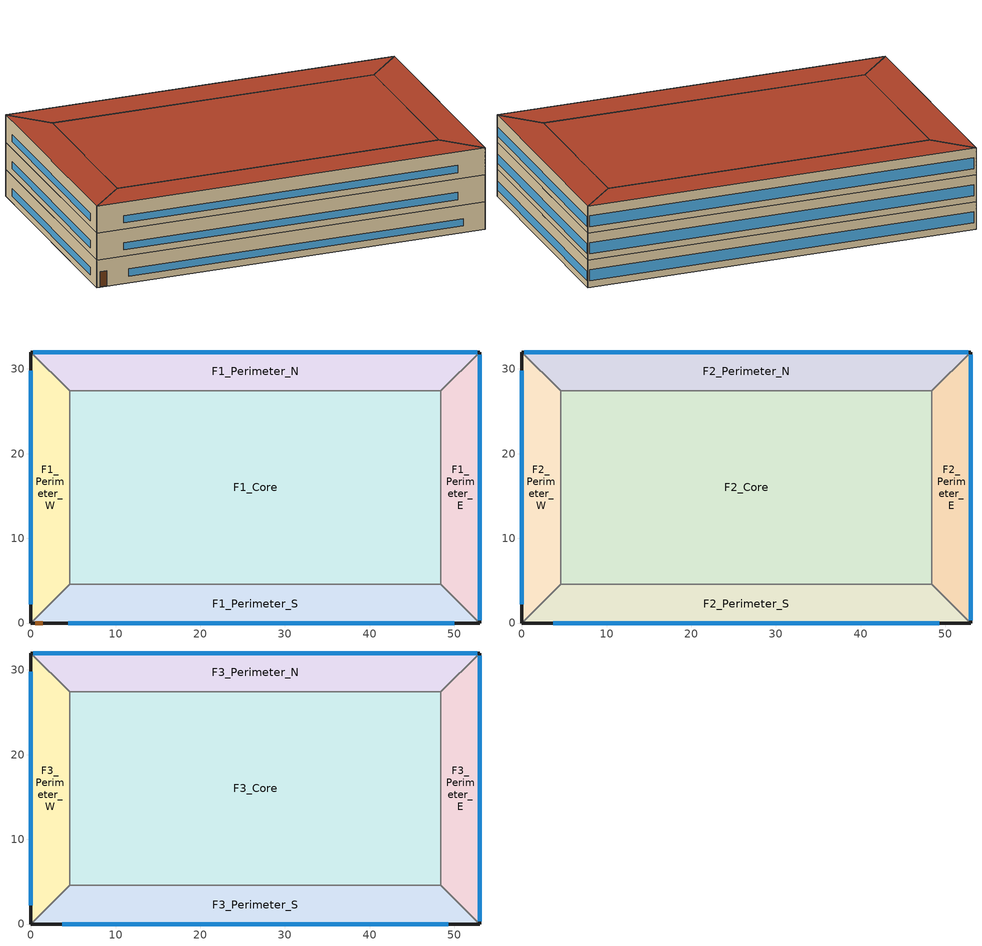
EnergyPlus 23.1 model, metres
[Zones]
F1_Perimeter_S
 floor ground (Slab): 4.57,4.57 48.43,4.57 53,0 0,0 z0
 wall outside (Exterior Wall): 0,0 53,0 z0:3.74
 wall to F1_Perimeter_E (Interior Wall): 53,0 48.43,4.57 z0:3.74
 wall to F1_Core (Interior Wall): 48.43,4.57 4.57,4.57 z0:3.74
 wall to F1_Perimeter_W (Interior Wall): 4.57,4.57 0,0 z0:3.74
 window (Window): 4.41,0 50,0 z0.9:1.9
 door (Exterior Door): 0.5,0 1.41,0 z0:2.13
F1_Perimeter_E
 floor ground (Slab): 48.43,4.57 48.43,27.43 53,32 53,0 z0
 wall outside (Exterior Wall): 53,0 53,32 z0:3.74
 wall to F1_Perimeter_N (Interior Wall): 53,32 48.43,27.43 z0:3.74
 wall to F1_Core (Interior Wall): 48.43,27.43 48.43,4.57 z0:3.74
 window (Window): 53,0.3 53,31.7 z0.9:2.16
F1_Perimeter_N
 floor ground (Slab): 48.43,27.43 4.57,27.43 0,32 53,32 z0
 wall outside (Exterior Wall): 53,32 0,32 z0:3.74
 wall to F1_Perimeter_W (Interior Wall): 0,32 4.57,27.43 z0:3.74
 wall to F1_Core (Interior Wall): 4.57,27.43 48.43,27.43 z0:3.74
 window (Window): 52.7,32 0.3,32 z0.9:2.41
F1_Perimeter_W
 floor ground (Slab): 4.57,27.43 4.57,4.57 0,0 0,32 z0
 wall outside (Exterior Wall): 0,32 0,0 z0:3.74
 wall to F1_Core (Interior Wall): 4.57,4.57 4.57,27.43 z0:3.74
 window (Window): 0,29.76 0,2.24 z0.9:1.9
F1_Core
 floor ground (Slab): 4.57,27.43 48.43,27.43 48.43,4.57 4.57,4.57 z0
F2_Perimeter_S
 floor to F1_Perimeter_S (Interior Floor): 4.57,4.57 48.43,4.57 53,0 0,0 z3.74
 wall outside (Exterior Wall): 0,0 53,0 z3.74:7.48
 wall to F2_Perimeter_E (Interior Wall): 53,0 48.43,4.57 z3.74:7.48
 wall to F2_Core (Interior Wall): 48.43,4.57 4.57,4.57 z3.74:7.48
 wall to F2_Perimeter_W (Interior Wall): 4.57,4.57 0,0 z3.74:7.48
 window (Window): 3.7,0 49.3,0 z4.64:5.64
F2_Perimeter_E
 floor to F1_Perimeter_E (Interior Floor): 48.43,4.57 48.43,27.43 53,32 53,0 z3.74
 wall outside (Exterior Wall): 53,0 53,32 z3.74:7.48
 wall to F2_Perimeter_N (Interior Wall): 53,32 48.43,27.43 z3.74:7.48
 wall to F2_Core (Interior Wall): 48.43,27.43 48.43,4.57 z3.74:7.48
 window (Window): 53,0.3 53,31.7 z4.64:5.9
F2_Perimeter_N
 floor to F1_Perimeter_N (Interior Floor): 48.43,27.43 4.57,27.43 0,32 53,32 z3.74
 wall outside (Exterior Wall): 53,32 0,32 z3.74:7.48
 wall to F2_Perimeter_W (Interior Wall): 0,32 4.57,27.43 z3.74:7.48
 wall to F2_Core (Interior Wall): 4.57,27.43 48.43,27.43 z3.74:7.48
 window (Window): 52.7,32 0.3,32 z4.64:6.15
F2_Perimeter_W
 floor to F1_Perimeter_W (Interior Floor): 4.57,27.43 4.57,4.57 0,0 0,32 z3.74
 wall outside (Exterior Wall): 0,32 0,0 z3.74:7.48
 wall to F2_Core (Interior Wall): 4.57,4.57 4.57,27.43 z3.74:7.48
 window (Window): 0,29.76 0,2.24 z4.64:5.64
F2_Core
 floor to F1_Core (Interior Floor): 4.57,27.43 48.43,27.43 48.43,4.57 4.57,4.57 z3.74
F3_Perimeter_S
 floor to F2_Perimeter_S (Interior Floor): 4.57,4.57 48.43,4.57 53,0 0,0 z7.48
 wall outside (Exterior Wall): 0,0 53,0 z7.48:11.22
 wall to F3_Perimeter_E (Interior Wall): 53,0 48.43,4.57 z7.48:11.22
 wall to F3_Core (Interior Wall): 48.43,4.57 4.57,4.57 z7.48:11.22
 wall to F3_Perimeter_W (Interior Wall): 4.57,4.57 0,0 z7.48:11.22
 window (Window): 3.7,0 49.3,0 z8.38:9.38
 roof outside (Roof): 0,0 53,0 48.43,4.57 4.57,4.57 z11.22
F3_Perimeter_E
 floor to F2_Perimeter_E (Interior Floor): 48.43,4.57 48.43,27.43 53,32 53,0 z7.48
 wall outside (Exterior Wall): 53,0 53,32 z7.48:11.22
 wall to F3_Perimeter_N (Interior Wall): 53,32 48.43,27.43 z7.48:11.22
 wall to F3_Core (Interior Wall): 48.43,27.43 48.43,4.57 z7.48:11.22
 window (Window): 53,0.3 53,31.7 z8.38:9.64
 roof outside (Roof): 53,0 53,32 48.43,27.43 48.43,4.57 z11.22
F3_Perimeter_N
 floor to F2_Perimeter_N (Interior Floor): 48.43,27.43 4.57,27.43 0,32 53,32 z7.48
 wall outside (Exterior Wall): 53,32 0,32 z7.48:11.22
 wall to F3_Perimeter_W (Interior Wall): 0,32 4.57,27.43 z7.48:11.22
 wall to F3_Core (Interior Wall): 4.57,27.43 48.43,27.43 z7.48:11.22
 window (Window): 52.7,32 0.3,32 z8.38:9.89
 roof outside (Roof): 53,32 0,32 4.57,27.43 48.43,27.43 z11.22
F3_Perimeter_W
 floor to F2_Perimeter_W (Interior Floor): 4.57,27.43 4.57,4.57 0,0 0,32 z7.48
 wall outside (Exterior Wall): 0,32 0,0 z7.48:11.22
 wall to F3_Core (Interior Wall): 4.57,4.57 4.57,27.43 z7.48:11.22
 window (Window): 0,29.76 0,2.24 z8.38:9.38
 roof outside (Roof): 0,32 0,0 4.57,4.57 4.57,27.43 z11.22
F3_Core
 floor to F2_Core (Interior Floor): 4.57,27.43 48.43,27.43 48.43,4.57 4.57,4.57 z7.48
 roof outside (Roof): 4.57,4.57 48.43,4.57 48.43,27.43 4.57,27.43 z11.22
[Building]
V08-medium-office-rochester: 0, Suburbs, 0.04, 0.4, FullExterior, 25, 6
[Site:Location]
Rochester MN: 43.9, -92.5, -6, 398
[Site:GroundTemperature:BuildingSurface]
10, 10, 10, 12.5, 16.1, 18.6, 19.5, 19, 16.7, 12.7, 10, 10
[SizingPeriod:DesignDay]
Rochester International Arpt Ann Htg 99.6% Condns DB: 1, 21, WinterDesignDay, -26.2, 0, DefaultMultipliers, , Wetbulb, -26.2, , , , , 96634, 5.7, 310, No, No, No, ASHRAEClearSky, , , , , 0
Rochester International Arpt Ann Clg .4% Condns DB=>MWB: 7, 21, SummerDesignDay, 31.2, 10.6, DefaultMultipliers, , Wetbulb, 23.1, , , , , 96634, 6.7, 200, No, No, No, ASHRAETau, , , 0.404, 2.226
[Material]
Face brick 100mm: MediumRough, 0.1, 0.89, 1920, 790, 0.9, 0.6, 0.6
Carpet pad 12mm: MediumRough, 0.0127, 0.06, 288, 1380, 0.9, 0.6, 0.6
Cast concrete 200mm: MediumRough, 0.2, 1.73, 2243, 837, 0.9, 0.6, 0.6
Gypsum board 13mm: MediumRough, 0.0127, 0.16, 800, 1090, 0.9, 0.6, 0.6
Metal deck 1.5mm: MediumRough, 0.0015, 45, 7680, 418, 0.9, 0.6, 0.6
Mineral wool 100mm: MediumRough, 0.1, 0.036, 64, 840, 0.9, 0.6, 0.6
Polyiso board 150mm: MediumRough, 0.15, 0.024, 30, 1470, 0.9, 0.6, 0.6
Roof membrane 10mm: MediumRough, 0.0095, 0.16, 1121, 1460, 0.9, 0.6, 0.6
Door panel: MediumSmooth, 0.045, 0.15, 600, 1630, 0.9, 0.6, 0.6
[Construction]
Exterior Wall: Face brick 100mm, Mineral wool 100mm, Gypsum board 13mm
Roof: Roof membrane 10mm, Polyiso board 150mm, Metal deck 1.5mm
Slab: Cast concrete 200mm, Carpet pad 12mm
Interior Floor: Cast concrete 200mm
Interior Wall: Gypsum board 13mm, Gypsum board 13mm
Window: Glazing
Exterior Door: Door panel
[WindowMaterial:SimpleGlazingSystem]
Glazing: 1.89, 0.34, 0.49
[Zone]
F1_Perimeter_S; F1_Perimeter_E; F1_Perimeter_N; F1_Perimeter_W; F1_Core; F2_Perimeter_S; F2_Perimeter_E; F2_Perimeter_N; F2_Perimeter_W; F2_Core; F3_Perimeter_S; F3_Perimeter_E; F3_Perimeter_N; F3_Perimeter_W; F3_Core: 0, 0, 0, 0, 1, 1, autocalculate, autocalculate, autocalculate, , , Yes
[People]
F1_Perimeter_S People: F1_Perimeter_S, Occupancy Schedule, People, 9.2736, , , 0.3, autocalculate, Activity Schedule
F1_Perimeter_E People: F1_Perimeter_E, Occupancy Schedule, People, 5.2524, , , 0.3, autocalculate, Activity Schedule
F1_Perimeter_N People: F1_Perimeter_N, Occupancy Schedule, People, 9.2736, , , 0.3, autocalculate, Activity Schedule
F1_Perimeter_W People: F1_Perimeter_W, Occupancy Schedule, People, 5.2524, , , 0.3, autocalculate, Activity Schedule
F1_Core People: F1_Core, Occupancy Schedule, People, 42.0112, , , 0.3, autocalculate, Activity Schedule
F2_Perimeter_S People: F2_Perimeter_S, Occupancy Schedule, People, 9.2736, , , 0.3, autocalculate, Activity Schedule
F2_Perimeter_E People: F2_Perimeter_E, Occupancy Schedule, People, 5.2524, , , 0.3, autocalculate, Activity Schedule
F2_Perimeter_N People: F2_Perimeter_N, Occupancy Schedule, People, 9.2736, , , 0.3, autocalculate, Activity Schedule
F2_Perimeter_W People: F2_Perimeter_W, Occupancy Schedule, People, 5.2524, , , 0.3, autocalculate, Activity Schedule
F2_Core People: F2_Core, Occupancy Schedule, People, 42.0112, , , 0.3, autocalculate, Activity Schedule
F3_Perimeter_S People: F3_Perimeter_S, Occupancy Schedule, People, 9.2736, , , 0.3, autocalculate, Activity Schedule
F3_Perimeter_E People: F3_Perimeter_E, Occupancy Schedule, People, 5.2524, , , 0.3, autocalculate, Activity Schedule
F3_Perimeter_N People: F3_Perimeter_N, Occupancy Schedule, People, 9.2736, , , 0.3, autocalculate, Activity Schedule
F3_Perimeter_W People: F3_Perimeter_W, Occupancy Schedule, People, 5.2524, , , 0.3, autocalculate, Activity Schedule
F3_Core People: F3_Core, Occupancy Schedule, People, 42.0112, , , 0.3, autocalculate, Activity Schedule
[Lights]
F1_Perimeter_S Lights: F1_Perimeter_S, Lighting Schedule, Watts/Area, , 6.889, , 0, 0.42, 0.18
F1_Perimeter_E Lights: F1_Perimeter_E, Lighting Schedule, Watts/Area, , 6.889, , 0, 0.42, 0.18
F1_Perimeter_N Lights: F1_Perimeter_N, Lighting Schedule, Watts/Area, , 6.889, , 0, 0.42, 0.18
F1_Perimeter_W Lights: F1_Perimeter_W, Lighting Schedule, Watts/Area, , 6.889, , 0, 0.42, 0.18
F1_Core Lights: F1_Core, Lighting Schedule, Watts/Area, , 6.889, , 0, 0.42, 0.18
F2_Perimeter_S Lights: F2_Perimeter_S, Lighting Schedule, Watts/Area, , 6.889, , 0, 0.42, 0.18
F2_Perimeter_E Lights: F2_Perimeter_E, Lighting Schedule, Watts/Area, , 6.889, , 0, 0.42, 0.18
F2_Perimeter_N Lights: F2_Perimeter_N, Lighting Schedule, Watts/Area, , 6.889, , 0, 0.42, 0.18
F2_Perimeter_W Lights: F2_Perimeter_W, Lighting Schedule, Watts/Area, , 6.889, , 0, 0.42, 0.18
F2_Core Lights: F2_Core, Lighting Schedule, Watts/Area, , 6.889, , 0, 0.42, 0.18
F3_Perimeter_S Lights: F3_Perimeter_S, Lighting Schedule, Watts/Area, , 6.889, , 0, 0.42, 0.18
F3_Perimeter_E Lights: F3_Perimeter_E, Lighting Schedule, Watts/Area, , 6.889, , 0, 0.42, 0.18
F3_Perimeter_N Lights: F3_Perimeter_N, Lighting Schedule, Watts/Area, , 6.889, , 0, 0.42, 0.18
F3_Perimeter_W Lights: F3_Perimeter_W, Lighting Schedule, Watts/Area, , 6.889, , 0, 0.42, 0.18
F3_Core Lights: F3_Core, Lighting Schedule, Watts/Area, , 6.889, , 0, 0.42, 0.18
[ElectricEquipment]
F1_Perimeter_S Equipment: F1_Perimeter_S, Equipment Schedule, Watts/Area, , 8.74, , 0, 0.5, 0
F1_Perimeter_E Equipment: F1_Perimeter_E, Equipment Schedule, Watts/Area, , 8.74, , 0, 0.5, 0
F1_Perimeter_N Equipment: F1_Perimeter_N, Equipment Schedule, Watts/Area, , 8.74, , 0, 0.5, 0
F1_Perimeter_W Equipment: F1_Perimeter_W, Equipment Schedule, Watts/Area, , 8.74, , 0, 0.5, 0
F1_Core Equipment: F1_Core, Equipment Schedule, Watts/Area, , 8.74, , 0, 0.5, 0
F2_Perimeter_S Equipment: F2_Perimeter_S, Equipment Schedule, Watts/Area, , 8.74, , 0, 0.5, 0
F2_Perimeter_E Equipment: F2_Perimeter_E, Equipment Schedule, Watts/Area, , 8.74, , 0, 0.5, 0
F2_Perimeter_N Equipment: F2_Perimeter_N, Equipment Schedule, Watts/Area, , 8.74, , 0, 0.5, 0
F2_Perimeter_W Equipment: F2_Perimeter_W, Equipment Schedule, Watts/Area, , 8.74, , 0, 0.5, 0
F2_Core Equipment: F2_Core, Equipment Schedule, Watts/Area, , 8.74, , 0, 0.5, 0
F3_Perimeter_S Equipment: F3_Perimeter_S, Equipment Schedule, Watts/Area, , 8.74, , 0, 0.5, 0
F3_Perimeter_E Equipment: F3_Perimeter_E, Equipment Schedule, Watts/Area, , 8.74, , 0, 0.5, 0
F3_Perimeter_N Equipment: F3_Perimeter_N, Equipment Schedule, Watts/Area, , 8.74, , 0, 0.5, 0
F3_Perimeter_W Equipment: F3_Perimeter_W, Equipment Schedule, Watts/Area, , 8.74, , 0, 0.5, 0
F3_Core Equipment: F3_Core, Equipment Schedule, Watts/Area, , 8.74, , 0, 0.5, 0
[ZoneInfiltration:DesignFlowRate]
F1_Perimeter_S Infiltration: F1_Perimeter_S, Always On, AirChanges/Hour, , , , 0.24, 1, 0, 0, 0
F1_Perimeter_E Infiltration: F1_Perimeter_E, Always On, AirChanges/Hour, , , , 0.24, 1, 0, 0, 0
F1_Perimeter_N Infiltration: F1_Perimeter_N, Always On, AirChanges/Hour, , , , 0.24, 1, 0, 0, 0
F1_Perimeter_W Infiltration: F1_Perimeter_W, Always On, AirChanges/Hour, , , , 0.24, 1, 0, 0, 0
F1_Core Infiltration: F1_Core, Always On, AirChanges/Hour, , , , 0.24, 1, 0, 0, 0
F2_Perimeter_S Infiltration: F2_Perimeter_S, Always On, AirChanges/Hour, , , , 0.24, 1, 0, 0, 0
F2_Perimeter_E Infiltration: F2_Perimeter_E, Always On, AirChanges/Hour, , , , 0.24, 1, 0, 0, 0
F2_Perimeter_N Infiltration: F2_Perimeter_N, Always On, AirChanges/Hour, , , , 0.24, 1, 0, 0, 0
F2_Perimeter_W Infiltration: F2_Perimeter_W, Always On, AirChanges/Hour, , , , 0.24, 1, 0, 0, 0
F2_Core Infiltration: F2_Core, Always On, AirChanges/Hour, , , , 0.24, 1, 0, 0, 0
F3_Perimeter_S Infiltration: F3_Perimeter_S, Always On, AirChanges/Hour, , , , 0.24, 1, 0, 0, 0
F3_Perimeter_E Infiltration: F3_Perimeter_E, Always On, AirChanges/Hour, , , , 0.24, 1, 0, 0, 0
F3_Perimeter_N Infiltration: F3_Perimeter_N, Always On, AirChanges/Hour, , , , 0.24, 1, 0, 0, 0
F3_Perimeter_W Infiltration: F3_Perimeter_W, Always On, AirChanges/Hour, , , , 0.24, 1, 0, 0, 0
F3_Core Infiltration: F3_Core, Always On, AirChanges/Hour, , , , 0.24, 1, 0, 0, 0
[HVACTemplate:Thermostat]
Thermostat: Heating Setpoint, , Cooling Setpoint
[HVACTemplate:Zone:Unitary]
F1_Perimeter_S: F1_Perimeter_S PSZ-HP, Thermostat, autosize, , , Flow/Person, 0.00236
F1_Perimeter_E: F1_Perimeter_E PSZ-HP, Thermostat, autosize, , , Flow/Person, 0.00236
F1_Perimeter_N: F1_Perimeter_N PSZ-HP, Thermostat, autosize, , , Flow/Person, 0.00236
F1_Perimeter_W: F1_Perimeter_W PSZ-HP, Thermostat, autosize, , , Flow/Person, 0.00236
F1_Core: F1_Core PSZ-HP, Thermostat, autosize, , , Flow/Person, 0.00236
F2_Perimeter_S: F2_Perimeter_S PSZ-HP, Thermostat, autosize, , , Flow/Person, 0.00236
F2_Perimeter_E: F2_Perimeter_E PSZ-HP, Thermostat, autosize, , , Flow/Person, 0.00236
F2_Perimeter_N: F2_Perimeter_N PSZ-HP, Thermostat, autosize, , , Flow/Person, 0.00236
F2_Perimeter_W: F2_Perimeter_W PSZ-HP, Thermostat, autosize, , , Flow/Person, 0.00236
F2_Core: F2_Core PSZ-HP, Thermostat, autosize, , , Flow/Person, 0.00236
F3_Perimeter_S: F3_Perimeter_S PSZ-HP, Thermostat, autosize, , , Flow/Person, 0.00236
F3_Perimeter_E: F3_Perimeter_E PSZ-HP, Thermostat, autosize, , , Flow/Person, 0.00236
F3_Perimeter_N: F3_Perimeter_N PSZ-HP, Thermostat, autosize, , , Flow/Person, 0.00236
F3_Perimeter_W: F3_Perimeter_W PSZ-HP, Thermostat, autosize, , , Flow/Person, 0.00236
F3_Core: F3_Core PSZ-HP, Thermostat, autosize, , , Flow/Person, 0.00236
[HVACTemplate:System:UnitaryHeatPump:AirToAir]
F1_Perimeter_S PSZ-HP: , F1_Perimeter_S, autosize, autosize, , , BlowThrough, 0.6, 500, 0.9, , SingleSpeedDX, , 12.8, autosize, autosize, 3.58, SingleSpeedDXHeatPump, , 45, autosize, 3.55, -8, , , , , Electric, , autosize, , , , autosize, autosize, , NoEconomizer
F1_Perimeter_E PSZ-HP: , F1_Perimeter_E, autosize, autosize, , , BlowThrough, 0.6, 500, 0.9, , SingleSpeedDX, , 12.8, autosize, autosize, 3.58, SingleSpeedDXHeatPump, , 45, autosize, 3.55, -8, , , , , Electric, , autosize, , , , autosize, autosize, , NoEconomizer
F1_Perimeter_N PSZ-HP: , F1_Perimeter_N, autosize, autosize, , , BlowThrough, 0.6, 500, 0.9, , SingleSpeedDX, , 12.8, autosize, autosize, 3.58, SingleSpeedDXHeatPump, , 45, autosize, 3.55, -8, , , , , Electric, , autosize, , , , autosize, autosize, , NoEconomizer
F1_Perimeter_W PSZ-HP: , F1_Perimeter_W, autosize, autosize, , , BlowThrough, 0.6, 500, 0.9, , SingleSpeedDX, , 12.8, autosize, autosize, 3.58, SingleSpeedDXHeatPump, , 45, autosize, 3.55, -8, , , , , Electric, , autosize, , , , autosize, autosize, , NoEconomizer
F1_Core PSZ-HP: , F1_Core, autosize, autosize, , , BlowThrough, 0.6, 500, 0.9, , SingleSpeedDX, , 12.8, autosize, autosize, 3.58, SingleSpeedDXHeatPump, , 45, autosize, 3.55, -8, , , , , Electric, , autosize, , , , autosize, autosize, , NoEconomizer
F2_Perimeter_S PSZ-HP: , F2_Perimeter_S, autosize, autosize, , , BlowThrough, 0.6, 500, 0.9, , SingleSpeedDX, , 12.8, autosize, autosize, 3.58, SingleSpeedDXHeatPump, , 45, autosize, 3.55, -8, , , , , Electric, , autosize, , , , autosize, autosize, , NoEconomizer
F2_Perimeter_E PSZ-HP: , F2_Perimeter_E, autosize, autosize, , , BlowThrough, 0.6, 500, 0.9, , SingleSpeedDX, , 12.8, autosize, autosize, 3.58, SingleSpeedDXHeatPump, , 45, autosize, 3.55, -8, , , , , Electric, , autosize, , , , autosize, autosize, , NoEconomizer
F2_Perimeter_N PSZ-HP: , F2_Perimeter_N, autosize, autosize, , , BlowThrough, 0.6, 500, 0.9, , SingleSpeedDX, , 12.8, autosize, autosize, 3.58, SingleSpeedDXHeatPump, , 45, autosize, 3.55, -8, , , , , Electric, , autosize, , , , autosize, autosize, , NoEconomizer
F2_Perimeter_W PSZ-HP: , F2_Perimeter_W, autosize, autosize, , , BlowThrough, 0.6, 500, 0.9, , SingleSpeedDX, , 12.8, autosize, autosize, 3.58, SingleSpeedDXHeatPump, , 45, autosize, 3.55, -8, , , , , Electric, , autosize, , , , autosize, autosize, , NoEconomizer
F2_Core PSZ-HP: , F2_Core, autosize, autosize, , , BlowThrough, 0.6, 500, 0.9, , SingleSpeedDX, , 12.8, autosize, autosize, 3.58, SingleSpeedDXHeatPump, , 45, autosize, 3.55, -8, , , , , Electric, , autosize, , , , autosize, autosize, , NoEconomizer
F3_Perimeter_S PSZ-HP: , F3_Perimeter_S, autosize, autosize, , , BlowThrough, 0.6, 500, 0.9, , SingleSpeedDX, , 12.8, autosize, autosize, 3.58, SingleSpeedDXHeatPump, , 45, autosize, 3.55, -8, , , , , Electric, , autosize, , , , autosize, autosize, , NoEconomizer
F3_Perimeter_E PSZ-HP: , F3_Perimeter_E, autosize, autosize, , , BlowThrough, 0.6, 500, 0.9, , SingleSpeedDX, , 12.8, autosize, autosize, 3.58, SingleSpeedDXHeatPump, , 45, autosize, 3.55, -8, , , , , Electric, , autosize, , , , autosize, autosize, , NoEconomizer
F3_Perimeter_N PSZ-HP: , F3_Perimeter_N, autosize, autosize, , , BlowThrough, 0.6, 500, 0.9, , SingleSpeedDX, , 12.8, autosize, autosize, 3.58, SingleSpeedDXHeatPump, , 45, autosize, 3.55, -8, , , , , Electric, , autosize, , , , autosize, autosize, , NoEconomizer
F3_Perimeter_W PSZ-HP: , F3_Perimeter_W, autosize, autosize, , , BlowThrough, 0.6, 500, 0.9, , SingleSpeedDX, , 12.8, autosize, autosize, 3.58, SingleSpeedDXHeatPump, , 45, autosize, 3.55, -8, , , , , Electric, , autosize, , , , autosize, autosize, , NoEconomizer
F3_Core PSZ-HP: , F3_Core, autosize, autosize, , , BlowThrough, 0.6, 500, 0.9, , SingleSpeedDX, , 12.8, autosize, autosize, 3.58, SingleSpeedDXHeatPump, , 45, autosize, 3.55, -8, , , , , Electric, , autosize, , , , autosize, autosize, , NoEconomizer
[Schedule:Compact]
Occupancy Schedule: Fraction, Through: 12/31, For: Weekdays SummerDesignDay WinterDesignDay, Until: 07:00, 0, Until: 18:00, 0.95, Until: 24:00, 0, For: Saturday, Until: 08:00, 0, Until: 12:00, 0.95, Until: 24:00, 0, For: Sunday Holidays AllOtherDays, Until: 24:00, 0
Lighting Schedule: Fraction, Through: 12/31, For: Weekdays SummerDesignDay WinterDesignDay, Until: 07:00, 0.05, Until: 18:00, 0.9, Until: 24:00, 0.05, For: Saturday, Until: 08:00, 0.05, Until: 12:00, 0.9, Until: 24:00, 0.05, For: Sunday Holidays AllOtherDays, Until: 24:00, 0.05
Equipment Schedule: Fraction, Through: 12/31, For: Weekdays SummerDesignDay WinterDesignDay, Until: 07:00, 0.3, Until: 18:00, 0.9, Until: 24:00, 0.3, For: Saturday, Until: 08:00, 0.3, Until: 12:00, 0.9, Until: 24:00, 0.3, For: Sunday Holidays AllOtherDays, Until: 24:00, 0.3
Activity Schedule: Any Number, Through: 12/31, For: AllDays, Until: 24:00, 120
Always On: Fraction, Through: 12/31, For: AllDays, Until: 24:00, 1
Heating Setpoint: Temperature, Through: 12/31, For: Weekdays, Until: 05:00, 15.6, Until: 18:00, 21, Until: 24:00, 15.6, For: Saturday, Until: 06:00, 15.6, Until: 12:00, 21, Until: 24:00, 15.6, For: SummerDesignDay WinterDesignDay, Until: 24:00, 21, For: Sunday Holidays AllOtherDays, Until: 24:00, 15.6
Cooling Setpoint: Temperature, Through: 12/31, For: Weekdays, Until: 05:00, 29.4, Until: 18:00, 24, Until: 24:00, 29.4, For: Saturday, Until: 06:00, 29.4, Until: 12:00, 24, Until: 24:00, 29.4, For: SummerDesignDay WinterDesignDay, Until: 24:00, 24, For: Sunday Holidays AllOtherDays, Until: 24:00, 29.4
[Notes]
source: assumed (half the monthly mean air temperature plus 9 C)
